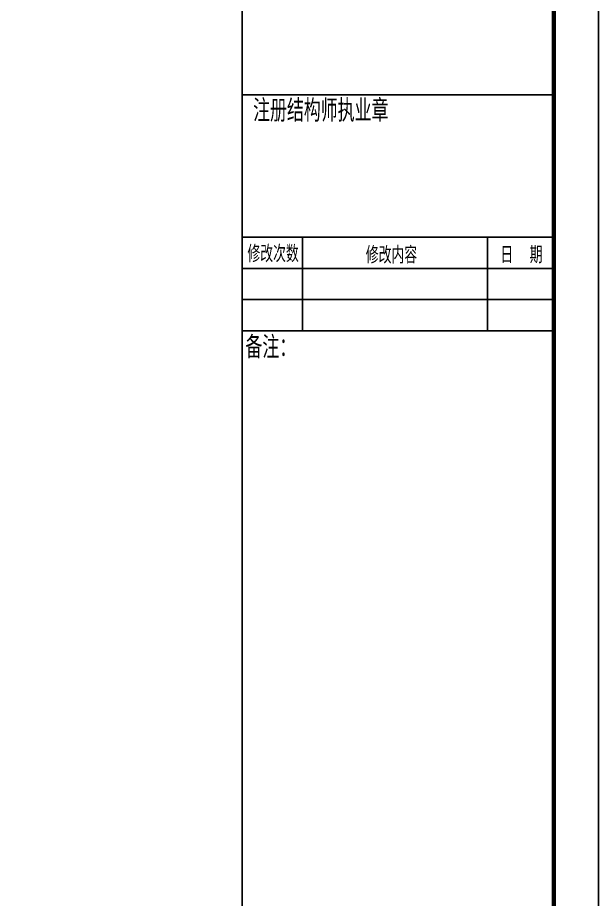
# Model space of a CAD drawing. Extents: x 627893 to 789462, y -407363 to 145317.
# Drawn here: x 728958 to 742006, y 112568 to 132387 of the extents above; entities that cross this region are included whole.
import ezdxf
from ezdxf.enums import TextEntityAlignment as Align

# ---------------------------------------------------------------- set-up
doc = ezdxf.new("R2010")
doc.units = 0
doc.header["$LTSCALE"] = 100
doc.layers.get('0').update_dxf_attribs({"linetype": 'CONTINUOUS'})
doc.layers.add('PUB_TITLE', color=4, linetype='CONTINUOUS')
doc.styles.add('HZTXT2', font='tssdeng.shx', dxfattribs={"width": 0.7, "bigfont": 'tssdchn.shx'})

# ---------------------------------------------------------------- blocks, each defined once
blk = doc.blocks.new('A1tk')
at = {"layer": 'PUB_TITLE'}
for p, q in [((-526585, -91242), (-526585, -33842)), ((-526585, -47510), (-519585, -47510)), ((-526585, -50710), (-519585, -50710)), ((-525232, -50710), (-525232, -52810)), ((-521079, -50710), (-521079, -52810)), ((-526585, -51410), (-519585, -51410)), ((-526585, -52110), (-519585, -52110)), ((-526585, -52810), (-519585, -52810))]:
    blk.add_line(p, q, dxfattribs=at)
blk.add_lwpolyline([(-602685, -92242), (-602685, -32842), (-518585, -32842), (-518585, -92242)], close=True, dxfattribs=at)
at = {"layer": 'PUB_TITLE', "const_width": 100}
blk.add_lwpolyline([(-600185, -91242), (-519585, -91242), (-519585, -33842), (-600185, -33842)], close=True, dxfattribs=at)
at = {"layer": 'PUB_TITLE', "style": 'HZTXT2', "width": 0.8}
for s, height, p in [('注册结构师执业章', 500, (-524822, -47833)), ('修改次数', 380, (-525893, -51061)), ('修改内容', 380, (-523233, -51088)), ('日  期', 380, (-520313, -51088)), ('备注：', 500, (-525945, -53153))]:
    blk.add_text(s, height=height, dxfattribs=at).set_placement(p, align=Align.MIDDLE)

msp = doc.modelspace()

# ---------------------------------------------------------------- block references
msp.add_blockref('A1tk', (1260590.7, 178158.8))

doc.saveas('drawing.dxf')
